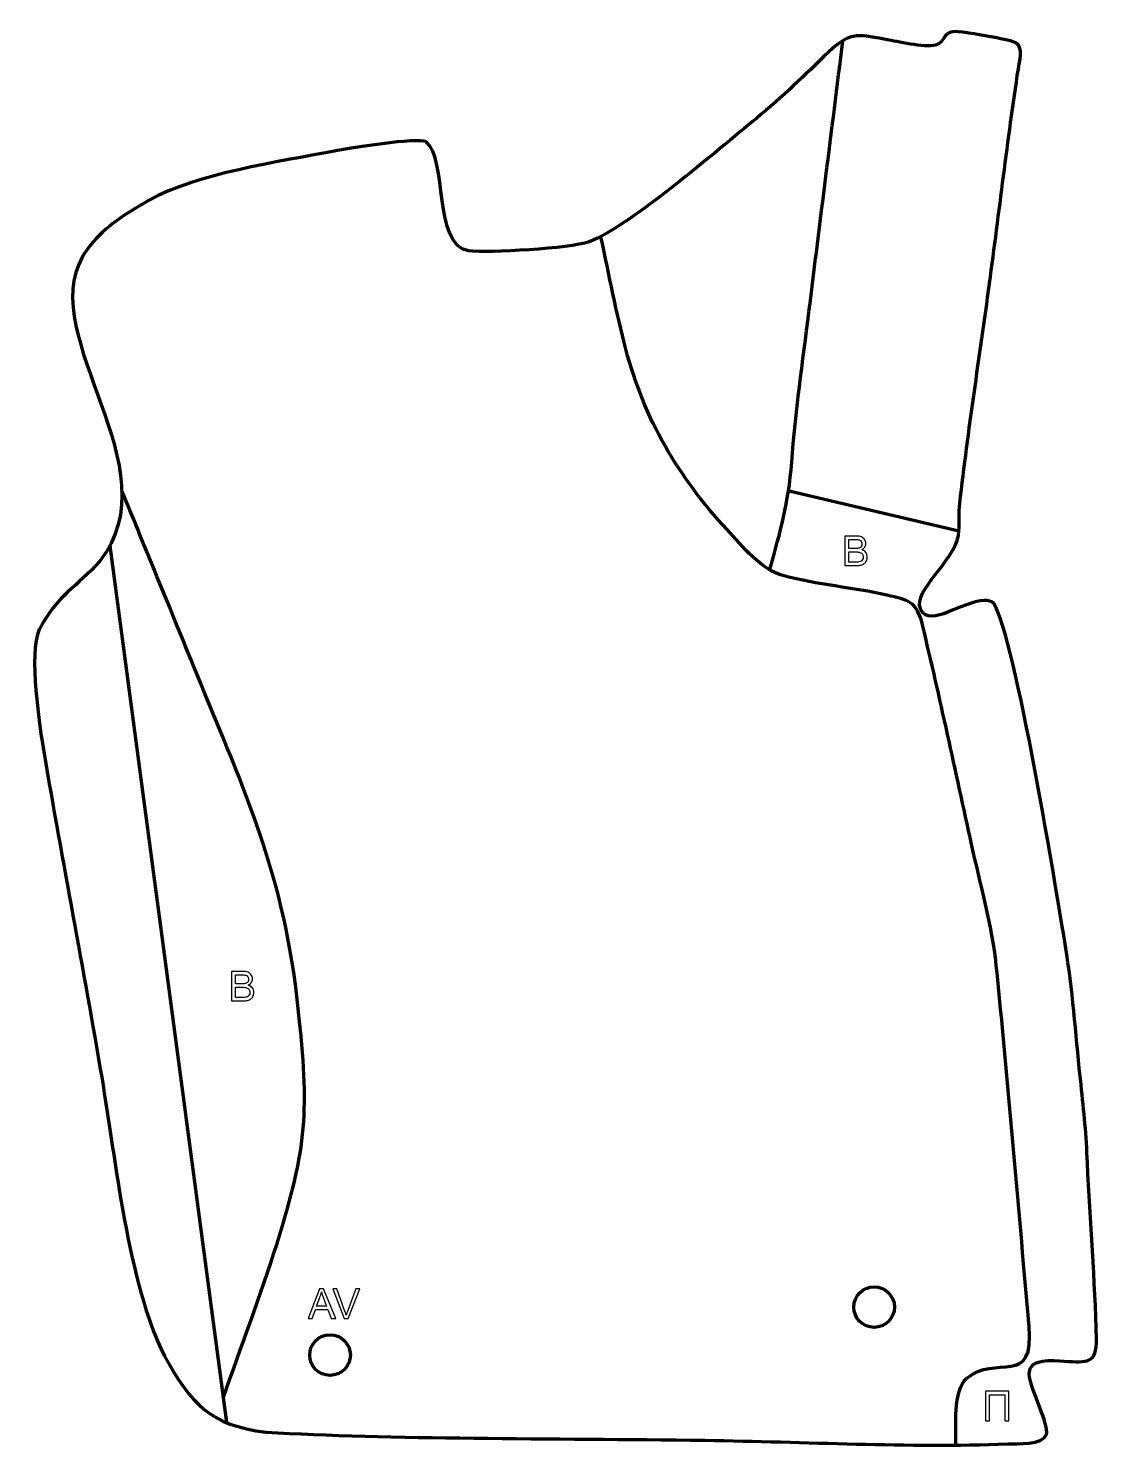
# Model space of a CAD drawing. Header units: millimetres. Extents: x 962 to 1619, y -35 to 838.
import ezdxf

# ---------------------------------------------------------------- set-up
doc = ezdxf.new("R2010")
doc.units = ezdxf.units.MM
doc.header["$MEASUREMENT"] = 0
doc.layers.add('layer 2', color=7, linetype='Continuous')
doc.layers.add('layer 3', color=7, linetype='Continuous')

msp = doc.modelspace()

# ---------------------------------------------------------------- linework, layer by layer
at = {"layer": 'layer 2', "color": 142, "lineweight": 200}
for centre in [(1481.9292, 51.2853), (1147.231, 21.7844)]:
    msp.add_ellipse(centre, major_axis=(0, 12.5), ratio=1, dxfattribs=at)
at = {"layer": 'layer 2', "color": 140, "lineweight": 158}
for points, knots in [([(1417.8276, 504.6915), (1424.3186, 529.2682), (1429.2178, 545.0042), (1431.1982, 570.9016), (1431.1982, 570.9016), (1433.5667, 601.8725), (1437.9875, 632.6682), (1441.8341, 663.4799), (1441.8341, 663.4799), (1448.7303, 719.0408), (1455.7885, 774.5814), (1462.6923, 830.1414)], [0, 0, 0, 0, 0.25, 0.25, 0.25, 0.25, 0.5, 0.5, 0.5, 0.5, 1, 1, 1, 1]), ([(1532.209, -33.5853), (1532.389, -22.8038), (1530.2776, -0.1521), (1538.8294, 7.426), (1538.8294, 7.426), (1556.3101, 22.9166), (1581.0746, 1.0768), (1577.1889, 39.8685), (1577.1889, 39.8685), (1577.0518, 41.2372), (1576.9081, 42.6035), (1576.774, 43.9729), (1576.774, 43.9729), (1570.5178, 116.4395), (1564.3793, 189.2447), (1557.0311, 261.593), (1557.0311, 261.593), (1554.5458, 286.0625), (1547.1511, 311.7014), (1541.8553, 335.9277), (1541.8553, 335.9277), (1532.0175, 380.9277), (1522.3812, 426.1889), (1511.6521, 470.9737), (1511.6521, 470.9737), (1508.2048, 485.3636), (1503.228, 485.9863), (1489.6584, 489.1816), (1489.6584, 489.1816), (1469.1939, 493.8265), (1446.6147, 495.5315), (1426.4109, 500.983), (1426.4109, 500.983), (1411.9228, 504.8923), (1401.3586, 518.9966), (1391.5229, 529.5288), (1391.5229, 529.5288), (1361.6691, 561.2328), (1340.1836, 598.1672), (1329.2482, 640.3603), (1329.2482, 640.3603), (1323.388, 662.971), (1318.8953, 685.9303), (1314.0575, 708.7755)], [0, 0, 0, 0, 0.08333333, 0.08333333, 0.08333333, 0.08333333, 0.16666667, 0.16666667, 0.16666667, 0.16666667, 0.25, 0.25, 0.25, 0.25, 0.33333333, 0.33333333, 0.33333333, 0.33333333, 0.41666667, 0.41666667, 0.41666667, 0.41666667, 0.5, 0.5, 0.5, 0.5, 0.58333333, 0.58333333, 0.58333333, 0.58333333, 0.66666667, 0.66666667, 0.66666667, 0.66666667, 0.75, 0.75, 0.75, 0.75, 0.83333333, 0.83333333, 0.83333333, 0.83333333, 1, 1, 1, 1]), ([(1081.5219, -4.6515), (1092.4823, 26.6664), (1104.7319, 58.7666), (1114.6373, 90.2956), (1114.6373, 90.2956), (1133.4551, 150.8303), (1134.416, 171.4987), (1127.7302, 234.6317), (1127.7302, 234.6317), (1118.9937, 317.1306), (1095.5298, 366.7743), (1064.8123, 441.8541), (1064.8123, 441.8541), (1056.2585, 462.7612), (1047.7597, 483.6905), (1039.2, 504.5952), (1039.2, 504.5952), (1039.2, 504.5952), (1038.6294, 505.9878), (1038.6294, 505.9878), (1038.6294, 505.9878), (1032.1625, 521.7701), (1025.6957, 537.5524), (1019.2289, 553.3347)], [0, 0, 0, 0, 0.14285714, 0.14285714, 0.14285714, 0.14285714, 0.28571429, 0.28571429, 0.28571429, 0.28571429, 0.42857143, 0.42857143, 0.42857143, 0.42857143, 0.57142857, 0.57142857, 0.57142857, 0.57142857, 0.71428571, 0.71428571, 0.71428571, 0.71428571, 1, 1, 1, 1])]:
    msp.add_open_spline(points, degree=3, knots=knots, dxfattribs=at)
for points in [[(1429.6244, 553.2385), (1429.6244, 553.2385), (1534.1029, 528.7792), (1534.1029, 528.7792)], [(1011.7818, 519.4601), (1011.7818, 519.4601), (1083.5307, -19.7476), (1083.5307, -19.7476)]]:
    msp.add_open_spline(points, degree=3, dxfattribs=at)
at = {"layer": 'layer 2', "color": 142}
for points, knots in [([(1463.9464, 507.3304), (1463.9464, 507.3304), (1463.9464, 525.5168), (1463.9464, 525.5168), (1463.9464, 525.5168), (1463.9464, 525.5168), (1470.7705, 525.5168), (1470.7705, 525.5168), (1470.7705, 525.5168), (1472.1591, 525.5168), (1473.2724, 525.3348), (1474.1149, 524.9665), (1474.1149, 524.9665), (1474.9531, 524.5982), (1475.6092, 524.0309), (1476.0834, 523.2647), (1476.0834, 523.2647), (1476.5617, 522.5027), (1476.7988, 521.7026), (1476.7988, 520.8644), (1476.7988, 520.8644), (1476.7988, 520.0897), (1476.5871, 519.3573), (1476.168, 518.6715), (1476.168, 518.6715), (1475.7489, 517.9857), (1475.1139, 517.4311), (1474.263, 517.0078), (1474.263, 517.0078), (1475.3637, 516.6861), (1476.2104, 516.1357), (1476.7988, 515.3568), (1476.7988, 515.3568), (1477.3915, 514.5821), (1477.6878, 513.6635), (1477.6878, 512.6051), (1477.6878, 512.6051), (1477.6878, 511.75), (1477.5058, 510.9584), (1477.1459, 510.226), (1477.1459, 510.226), (1476.7861, 509.4936), (1476.3416, 508.9306), (1475.8124, 508.5327), (1475.8124, 508.5327), (1475.2833, 508.139), (1474.6186, 507.8384), (1473.8228, 507.6352), (1473.8228, 507.6352), (1473.0227, 507.432), (1472.0448, 507.3304), (1470.8848, 507.3304), (1470.8848, 507.3304), (1470.8848, 507.3304), (1463.9464, 507.3304), (1463.9464, 507.3304)], [0, 0, 0, 0, 0.06666667, 0.06666667, 0.06666667, 0.06666667, 0.13333333, 0.13333333, 0.13333333, 0.13333333, 0.2, 0.2, 0.2, 0.2, 0.26666667, 0.26666667, 0.26666667, 0.26666667, 0.33333333, 0.33333333, 0.33333333, 0.33333333, 0.4, 0.4, 0.4, 0.4, 0.46666667, 0.46666667, 0.46666667, 0.46666667, 0.53333333, 0.53333333, 0.53333333, 0.53333333, 0.6, 0.6, 0.6, 0.6, 0.66666667, 0.66666667, 0.66666667, 0.66666667, 0.73333333, 0.73333333, 0.73333333, 0.73333333, 0.8, 0.8, 0.8, 0.8, 0.86666667, 0.86666667, 0.86666667, 0.86666667, 1, 1, 1, 1]), ([(1466.3594, 517.8714), (1466.3594, 517.8714), (1470.2922, 517.8714), (1470.2922, 517.8714), (1470.2922, 517.8714), (1471.359, 517.8714), (1472.1252, 517.9434), (1472.5866, 518.0831), (1472.5866, 518.0831), (1473.2005, 518.2651), (1473.6619, 518.5699), (1473.9709, 518.9932), (1473.9709, 518.9932), (1474.28, 519.4166), (1474.4366, 519.9457), (1474.4366, 520.585), (1474.4366, 520.585), (1474.4366, 521.1903), (1474.2927, 521.7237), (1474.0006, 522.1809), (1474.0006, 522.1809), (1473.7127, 522.6424), (1473.2978, 522.9599), (1472.7602, 523.1292), (1472.7602, 523.1292), (1472.2226, 523.2985), (1471.2997, 523.3832), (1469.9958, 523.3832), (1469.9958, 523.3832), (1469.9958, 523.3832), (1466.3594, 523.3832), (1466.3594, 523.3832), (1466.3594, 523.3832), (1466.3594, 523.3832), (1466.3594, 517.8714), (1466.3594, 517.8714)], [0, 0, 0, 0, 0.1, 0.1, 0.1, 0.1, 0.2, 0.2, 0.2, 0.2, 0.3, 0.3, 0.3, 0.3, 0.4, 0.4, 0.4, 0.4, 0.5, 0.5, 0.5, 0.5, 0.6, 0.6, 0.6, 0.6, 0.7, 0.7, 0.7, 0.7, 0.8, 0.8, 0.8, 0.8, 1, 1, 1, 1]), ([(1466.3594, 509.464), (1466.3594, 509.464), (1470.8891, 509.464), (1470.8891, 509.464), (1470.8891, 509.464), (1471.668, 509.464), (1472.2141, 509.4936), (1472.5316, 509.5529), (1472.5316, 509.5529), (1473.0819, 509.6503), (1473.5476, 509.8154), (1473.9201, 510.0482), (1473.9201, 510.0482), (1474.2927, 510.281), (1474.5975, 510.6197), (1474.8388, 511.0642), (1474.8388, 511.0642), (1475.0801, 511.5087), (1475.1986, 512.0209), (1475.1986, 512.6009), (1475.1986, 512.6009), (1475.1986, 513.2825), (1475.025, 513.8709), (1474.6737, 514.3747), (1474.6737, 514.3747), (1474.3265, 514.8784), (1473.8439, 515.2298), (1473.2259, 515.433), (1473.2259, 515.433), (1472.612, 515.6362), (1471.723, 515.7378), (1470.5673, 515.7378), (1470.5673, 515.7378), (1470.5673, 515.7378), (1466.3594, 515.7378), (1466.3594, 515.7378), (1466.3594, 515.7378), (1466.3594, 515.7378), (1466.3594, 509.464), (1466.3594, 509.464)], [0, 0, 0, 0, 0.09090909, 0.09090909, 0.09090909, 0.09090909, 0.18181818, 0.18181818, 0.18181818, 0.18181818, 0.27272727, 0.27272727, 0.27272727, 0.27272727, 0.36363636, 0.36363636, 0.36363636, 0.36363636, 0.45454545, 0.45454545, 0.45454545, 0.45454545, 0.54545455, 0.54545455, 0.54545455, 0.54545455, 0.63636364, 0.63636364, 0.63636364, 0.63636364, 0.72727273, 0.72727273, 0.72727273, 0.72727273, 0.81818182, 0.81818182, 0.81818182, 0.81818182, 1, 1, 1, 1]), ([(1086.6509, 239.5719), (1086.6509, 239.5719), (1086.6509, 257.7583), (1086.6509, 257.7583), (1086.6509, 257.7583), (1086.6509, 257.7583), (1093.475, 257.7583), (1093.475, 257.7583), (1093.475, 257.7583), (1094.8636, 257.7583), (1095.9769, 257.5763), (1096.8194, 257.208), (1096.8194, 257.208), (1097.6576, 256.8397), (1098.3137, 256.2724), (1098.7879, 255.5062), (1098.7879, 255.5062), (1099.2662, 254.7442), (1099.5033, 253.9441), (1099.5033, 253.1059), (1099.5033, 253.1059), (1099.5033, 252.3312), (1099.2916, 251.5988), (1098.8725, 250.913), (1098.8725, 250.913), (1098.4534, 250.2272), (1097.8184, 249.6726), (1096.9675, 249.2493), (1096.9675, 249.2493), (1098.0682, 248.9276), (1098.9149, 248.3772), (1099.5033, 247.5983), (1099.5033, 247.5983), (1100.096, 246.8236), (1100.3923, 245.905), (1100.3923, 244.8466), (1100.3923, 244.8466), (1100.3923, 243.9915), (1100.2103, 243.1999), (1099.8504, 242.4675), (1099.8504, 242.4675), (1099.4906, 241.7351), (1099.0461, 241.1721), (1098.5169, 240.7742), (1098.5169, 240.7742), (1097.9878, 240.3805), (1097.3231, 240.0799), (1096.5273, 239.8767), (1096.5273, 239.8767), (1095.7272, 239.6735), (1094.7493, 239.5719), (1093.5893, 239.5719), (1093.5893, 239.5719), (1093.5893, 239.5719), (1086.6509, 239.5719), (1086.6509, 239.5719)], [0, 0, 0, 0, 0.06666667, 0.06666667, 0.06666667, 0.06666667, 0.13333333, 0.13333333, 0.13333333, 0.13333333, 0.2, 0.2, 0.2, 0.2, 0.26666667, 0.26666667, 0.26666667, 0.26666667, 0.33333333, 0.33333333, 0.33333333, 0.33333333, 0.4, 0.4, 0.4, 0.4, 0.46666667, 0.46666667, 0.46666667, 0.46666667, 0.53333333, 0.53333333, 0.53333333, 0.53333333, 0.6, 0.6, 0.6, 0.6, 0.66666667, 0.66666667, 0.66666667, 0.66666667, 0.73333333, 0.73333333, 0.73333333, 0.73333333, 0.8, 0.8, 0.8, 0.8, 0.86666667, 0.86666667, 0.86666667, 0.86666667, 1, 1, 1, 1]), ([(1089.0639, 250.1129), (1089.0639, 250.1129), (1092.9967, 250.1129), (1092.9967, 250.1129), (1092.9967, 250.1129), (1094.0635, 250.1129), (1094.8297, 250.1849), (1095.2911, 250.3246), (1095.2911, 250.3246), (1095.905, 250.5066), (1096.3664, 250.8114), (1096.6754, 251.2347), (1096.6754, 251.2347), (1096.9845, 251.6581), (1097.1411, 252.1872), (1097.1411, 252.8265), (1097.1411, 252.8265), (1097.1411, 253.4318), (1096.9972, 253.9652), (1096.7051, 254.4224), (1096.7051, 254.4224), (1096.4172, 254.8839), (1096.0023, 255.2014), (1095.4647, 255.3707), (1095.4647, 255.3707), (1094.9271, 255.54), (1094.0042, 255.6247), (1092.7003, 255.6247), (1092.7003, 255.6247), (1092.7003, 255.6247), (1089.0639, 255.6247), (1089.0639, 255.6247), (1089.0639, 255.6247), (1089.0639, 255.6247), (1089.0639, 250.1129), (1089.0639, 250.1129)], [0, 0, 0, 0, 0.1, 0.1, 0.1, 0.1, 0.2, 0.2, 0.2, 0.2, 0.3, 0.3, 0.3, 0.3, 0.4, 0.4, 0.4, 0.4, 0.5, 0.5, 0.5, 0.5, 0.6, 0.6, 0.6, 0.6, 0.7, 0.7, 0.7, 0.7, 0.8, 0.8, 0.8, 0.8, 1, 1, 1, 1]), ([(1089.0639, 241.7055), (1089.0639, 241.7055), (1093.5936, 241.7055), (1093.5936, 241.7055), (1093.5936, 241.7055), (1094.3725, 241.7055), (1094.9186, 241.7351), (1095.2361, 241.7944), (1095.2361, 241.7944), (1095.7864, 241.8918), (1096.2521, 242.0569), (1096.6246, 242.2897), (1096.6246, 242.2897), (1096.9972, 242.5225), (1097.302, 242.8612), (1097.5433, 243.3057), (1097.5433, 243.3057), (1097.7846, 243.7502), (1097.9031, 244.2624), (1097.9031, 244.8424), (1097.9031, 244.8424), (1097.9031, 245.524), (1097.7295, 246.1124), (1097.3782, 246.6162), (1097.3782, 246.6162), (1097.031, 247.1199), (1096.5484, 247.4713), (1095.9304, 247.6745), (1095.9304, 247.6745), (1095.3165, 247.8777), (1094.4275, 247.9793), (1093.2718, 247.9793), (1093.2718, 247.9793), (1093.2718, 247.9793), (1089.0639, 247.9793), (1089.0639, 247.9793), (1089.0639, 247.9793), (1089.0639, 247.9793), (1089.0639, 241.7055), (1089.0639, 241.7055)], [0, 0, 0, 0, 0.09090909, 0.09090909, 0.09090909, 0.09090909, 0.18181818, 0.18181818, 0.18181818, 0.18181818, 0.27272727, 0.27272727, 0.27272727, 0.27272727, 0.36363636, 0.36363636, 0.36363636, 0.36363636, 0.45454545, 0.45454545, 0.45454545, 0.45454545, 0.54545455, 0.54545455, 0.54545455, 0.54545455, 0.63636364, 0.63636364, 0.63636364, 0.63636364, 0.72727273, 0.72727273, 0.72727273, 0.72727273, 0.81818182, 0.81818182, 0.81818182, 0.81818182, 1, 1, 1, 1]), ([(1133.6995, 44.3093), (1133.6995, 44.3093), (1140.676, 62.4957), (1140.676, 62.4957), (1140.676, 62.4957), (1140.676, 62.4957), (1143.3219, 62.4957), (1143.3219, 62.4957), (1143.3219, 62.4957), (1143.3219, 62.4957), (1150.726, 44.3093), (1150.726, 44.3093), (1150.726, 44.3093), (1150.726, 44.3093), (1147.987, 44.3093), (1147.987, 44.3093), (1147.987, 44.3093), (1147.987, 44.3093), (1145.883, 49.8211), (1145.883, 49.8211), (1145.883, 49.8211), (1145.883, 49.8211), (1138.2249, 49.8211), (1138.2249, 49.8211), (1138.2249, 49.8211), (1138.2249, 49.8211), (1136.2522, 44.3093), (1136.2522, 44.3093), (1136.2522, 44.3093), (1136.2522, 44.3093), (1133.6995, 44.3093), (1133.6995, 44.3093)], [0, 0, 0, 0, 0.11111111, 0.11111111, 0.11111111, 0.11111111, 0.22222222, 0.22222222, 0.22222222, 0.22222222, 0.33333333, 0.33333333, 0.33333333, 0.33333333, 0.44444444, 0.44444444, 0.44444444, 0.44444444, 0.55555556, 0.55555556, 0.55555556, 0.55555556, 0.66666667, 0.66666667, 0.66666667, 0.66666667, 0.77777778, 0.77777778, 0.77777778, 0.77777778, 1, 1, 1, 1]), ([(1155.933, 44.3093), (1155.933, 44.3093), (1148.9057, 62.4957), (1148.9057, 62.4957), (1148.9057, 62.4957), (1148.9057, 62.4957), (1151.5134, 62.4957), (1151.5134, 62.4957), (1151.5134, 62.4957), (1151.5134, 62.4957), (1156.2378, 49.2792), (1156.2378, 49.2792), (1156.2378, 49.2792), (1156.6146, 48.2209), (1156.9363, 47.2303), (1157.1903, 46.3032), (1157.1903, 46.3032), (1157.4697, 47.298), (1157.7957, 48.2886), (1158.1682, 49.2792), (1158.1682, 49.2792), (1158.1682, 49.2792), (1163.0704, 62.4957), (1163.0704, 62.4957), (1163.0704, 62.4957), (1163.0704, 62.4957), (1165.5257, 62.4957), (1165.5257, 62.4957), (1165.5257, 62.4957), (1165.5257, 62.4957), (1158.4349, 44.3093), (1158.4349, 44.3093), (1158.4349, 44.3093), (1158.4349, 44.3093), (1155.933, 44.3093), (1155.933, 44.3093)], [0, 0, 0, 0, 0.1, 0.1, 0.1, 0.1, 0.2, 0.2, 0.2, 0.2, 0.3, 0.3, 0.3, 0.3, 0.4, 0.4, 0.4, 0.4, 0.5, 0.5, 0.5, 0.5, 0.6, 0.6, 0.6, 0.6, 0.7, 0.7, 0.7, 0.7, 0.8, 0.8, 0.8, 0.8, 1, 1, 1, 1]), ([(1138.9319, 51.7769), (1138.9319, 51.7769), (1145.1295, 51.7769), (1145.1295, 51.7769), (1145.1295, 51.7769), (1145.1295, 51.7769), (1143.233, 56.8188), (1143.233, 56.8188), (1143.233, 56.8188), (1142.6615, 58.3513), (1142.2297, 59.617), (1141.9291, 60.6161), (1141.9291, 60.6161), (1141.6793, 59.4308), (1141.3449, 58.2666), (1140.9258, 57.1151), (1140.9258, 57.1151), (1140.9258, 57.1151), (1138.9319, 51.7769), (1138.9319, 51.7769)], [0, 0, 0, 0, 0.16666667, 0.16666667, 0.16666667, 0.16666667, 0.33333333, 0.33333333, 0.33333333, 0.33333333, 0.5, 0.5, 0.5, 0.5, 0.66666667, 0.66666667, 0.66666667, 0.66666667, 1, 1, 1, 1]), ([(1550.4625, -0.4756), (1550.4625, -0.4756), (1564.7373, -0.4756), (1564.7373, -0.4756), (1564.7373, -0.4756), (1564.7373, -0.4756), (1564.7373, -18.662), (1564.7373, -18.662), (1564.7373, -18.662), (1564.7373, -18.662), (1562.3243, -18.662), (1562.3243, -18.662), (1562.3243, -18.662), (1562.3243, -18.662), (1562.3243, -2.6092), (1562.3243, -2.6092), (1562.3243, -2.6092), (1562.3243, -2.6092), (1552.8755, -2.6092), (1552.8755, -2.6092), (1552.8755, -2.6092), (1552.8755, -2.6092), (1552.8755, -18.662), (1552.8755, -18.662), (1552.8755, -18.662), (1552.8755, -18.662), (1550.4625, -18.662), (1550.4625, -18.662), (1550.4625, -18.662), (1550.4625, -18.662), (1550.4625, -0.4756), (1550.4625, -0.4756)], [0, 0, 0, 0, 0.11111111, 0.11111111, 0.11111111, 0.11111111, 0.22222222, 0.22222222, 0.22222222, 0.22222222, 0.33333333, 0.33333333, 0.33333333, 0.33333333, 0.44444444, 0.44444444, 0.44444444, 0.44444444, 0.55555556, 0.55555556, 0.55555556, 0.55555556, 0.66666667, 0.66666667, 0.66666667, 0.66666667, 0.77777778, 0.77777778, 0.77777778, 0.77777778, 1, 1, 1, 1])]:
    msp.add_open_spline(points, degree=3, knots=knots, dxfattribs=at)
at = {"layer": 'layer 3', "color": 242, "lineweight": 158}
msp.add_open_spline([(1035.5947, 731.8373), (1066.0634, 748.7808), (1114.9442, 755.3675), (1149.891, 762.2984), (1149.891, 762.2984), (1158.3145, 763.7309), (1201.3355, 770.9753), (1206.3407, 767.8866), (1206.3407, 767.8866), (1219.7843, 757.4782), (1210.3762, 704.728), (1232.3669, 700.8955), (1232.3669, 700.8955), (1245.0182, 699.4837), (1294.689, 702.371), (1306.6051, 706.3612), (1306.6051, 706.3612), (1332.8542, 716.8495), (1384.9664, 762.4173), (1409.4788, 782.388), (1409.4788, 782.388), (1425.8231, 795.788), (1438.8103, 808.5614), (1453.8854, 823.1265), (1453.8854, 823.1265), (1468.2457, 836.6547), (1472.8127, 833.6894), (1491.2139, 830.475), (1491.2139, 830.475), (1497.6023, 829.359), (1515.5836, 825.0704), (1520.8782, 827.9574), (1520.8782, 827.9574), (1528.1458, 831.92), (1522.6406, 837.7232), (1539.0552, 835.0223), (1539.0552, 835.0223), (1544.4567, 834.1248), (1566.0107, 830.8297), (1569.4083, 828.6653), (1569.4083, 828.6653), (1573.7512, 825.8987), (1571.3166, 817.3458), (1570.623, 812.8312), (1570.623, 812.8312), (1563.9767, 769.1008), (1558.8309, 724.6339), (1552.8859, 680.7203), (1552.8859, 680.7203), (1546.8013, 635.875), (1539.7255, 590.5582), (1534.6473, 545.6531), (1534.6473, 545.6531), (1533.9875, 539.1019), (1534.2002, 535.0346), (1534.1029, 528.7792), (1534.1029, 528.7792), (1533.8538, 512.7667), (1509.071, 494.9896), (1509.8011, 483.0019), (1509.8011, 483.0019), (1511.5944, 474.5061), (1517.9425, 475.5754), (1524.8192, 477.7332), (1524.8192, 477.7332), (1531.0155, 479.9717), (1550.3269, 489.7956), (1555.5219, 484.0387), (1555.5219, 484.0387), (1568.5063, 464.2346), (1594.9073, 303.0152), (1600.446, 268.1347), (1600.446, 268.1347), (1604.4267, 242.0643), (1606.2543, 214.4895), (1609.1987, 188.0882), (1609.1987, 188.0882), (1611.0561, 171.4345), (1612.414, 156.8292), (1613.132, 140.0398), (1613.132, 140.0398), (1614.7361, 103.9534), (1617.7827, 67.9029), (1618.7735, 31.8004), (1618.7735, 31.8004), (1618.5311, 16.0839), (1613.3747, 17.3254), (1598.8498, 17.9818), (1598.8498, 17.9818), (1591.9244, 18.3332), (1577.1055, 20.3165), (1577.1865, 10.1705), (1577.1865, 10.1705), (1578.2708, -0.2643), (1589.8232, -21.1061), (1587.9085, -27.1555), (1587.9085, -27.1555), (1585.9093, -33.4718), (1569.7291, -32.7056), (1564.1173, -32.9082), (1564.1173, -32.9082), (1502.1525, -35.1453), (1439.8436, -31.5198), (1377.8247, -30.6396), (1377.8247, -30.6396), (1283.4401, -29.3369), (1183.2537, -30.0607), (1107.9112, -25.6436), (1107.9112, -25.6436), (1073.1125, -21.3538), (1062.0669, -8.1375), (1045.3377, 21.1002), (1045.3377, 21.1002), (1023.0382, 65.8033), (1015.3703, 142.0093), (1006.7973, 192.6455), (1006.7973, 192.6455), (995.5134, 259.1273), (982.7032, 325.3334), (971.3338, 391.754), (971.3338, 391.754), (968.5425, 408.6207), (961.6964, 453.4623), (968.3889, 467.9944), (968.3889, 467.9944), (979.252, 489.1171), (991.694, 494.0795), (1005.608, 510.1074), (1005.608, 510.1074), (1051.0308, 567.6743), (966.2122, 647.0079), (995.0455, 697.3982), (995.0455, 697.3982), (1002.3736, 710.2052), (1015.0376, 719.4505), (1027.3705, 727.0282), (1027.3705, 727.0282), (1030.0904, 728.6741), (1032.8354, 730.2591), (1035.5947, 731.8373)], degree=3, knots=[0, 0, 0, 0, 0.02777778, 0.02777778, 0.02777778, 0.02777778, 0.05555556, 0.05555556, 0.05555556, 0.05555556, 0.08333333, 0.08333333, 0.08333333, 0.08333333, 0.11111111, 0.11111111, 0.11111111, 0.11111111, 0.13888889, 0.13888889, 0.13888889, 0.13888889, 0.16666667, 0.16666667, 0.16666667, 0.16666667, 0.19444444, 0.19444444, 0.19444444, 0.19444444, 0.22222222, 0.22222222, 0.22222222, 0.22222222, 0.25, 0.25, 0.25, 0.25, 0.27777778, 0.27777778, 0.27777778, 0.27777778, 0.30555556, 0.30555556, 0.30555556, 0.30555556, 0.33333333, 0.33333333, 0.33333333, 0.33333333, 0.36111111, 0.36111111, 0.36111111, 0.36111111, 0.38888889, 0.38888889, 0.38888889, 0.38888889, 0.41666667, 0.41666667, 0.41666667, 0.41666667, 0.44444444, 0.44444444, 0.44444444, 0.44444444, 0.47222222, 0.47222222, 0.47222222, 0.47222222, 0.5, 0.5, 0.5, 0.5, 0.52777778, 0.52777778, 0.52777778, 0.52777778, 0.55555556, 0.55555556, 0.55555556, 0.55555556, 0.58333333, 0.58333333, 0.58333333, 0.58333333, 0.61111111, 0.61111111, 0.61111111, 0.61111111, 0.63888889, 0.63888889, 0.63888889, 0.63888889, 0.66666667, 0.66666667, 0.66666667, 0.66666667, 0.69444444, 0.69444444, 0.69444444, 0.69444444, 0.72222222, 0.72222222, 0.72222222, 0.72222222, 0.75, 0.75, 0.75, 0.75, 0.77777778, 0.77777778, 0.77777778, 0.77777778, 0.80555556, 0.80555556, 0.80555556, 0.80555556, 0.83333333, 0.83333333, 0.83333333, 0.83333333, 0.86111111, 0.86111111, 0.86111111, 0.86111111, 0.88888889, 0.88888889, 0.88888889, 0.88888889, 0.91666667, 0.91666667, 0.91666667, 0.91666667, 0.94444444, 0.94444444, 0.94444444, 0.94444444, 1, 1, 1, 1], dxfattribs=at)

doc.saveas('drawing.dxf')
